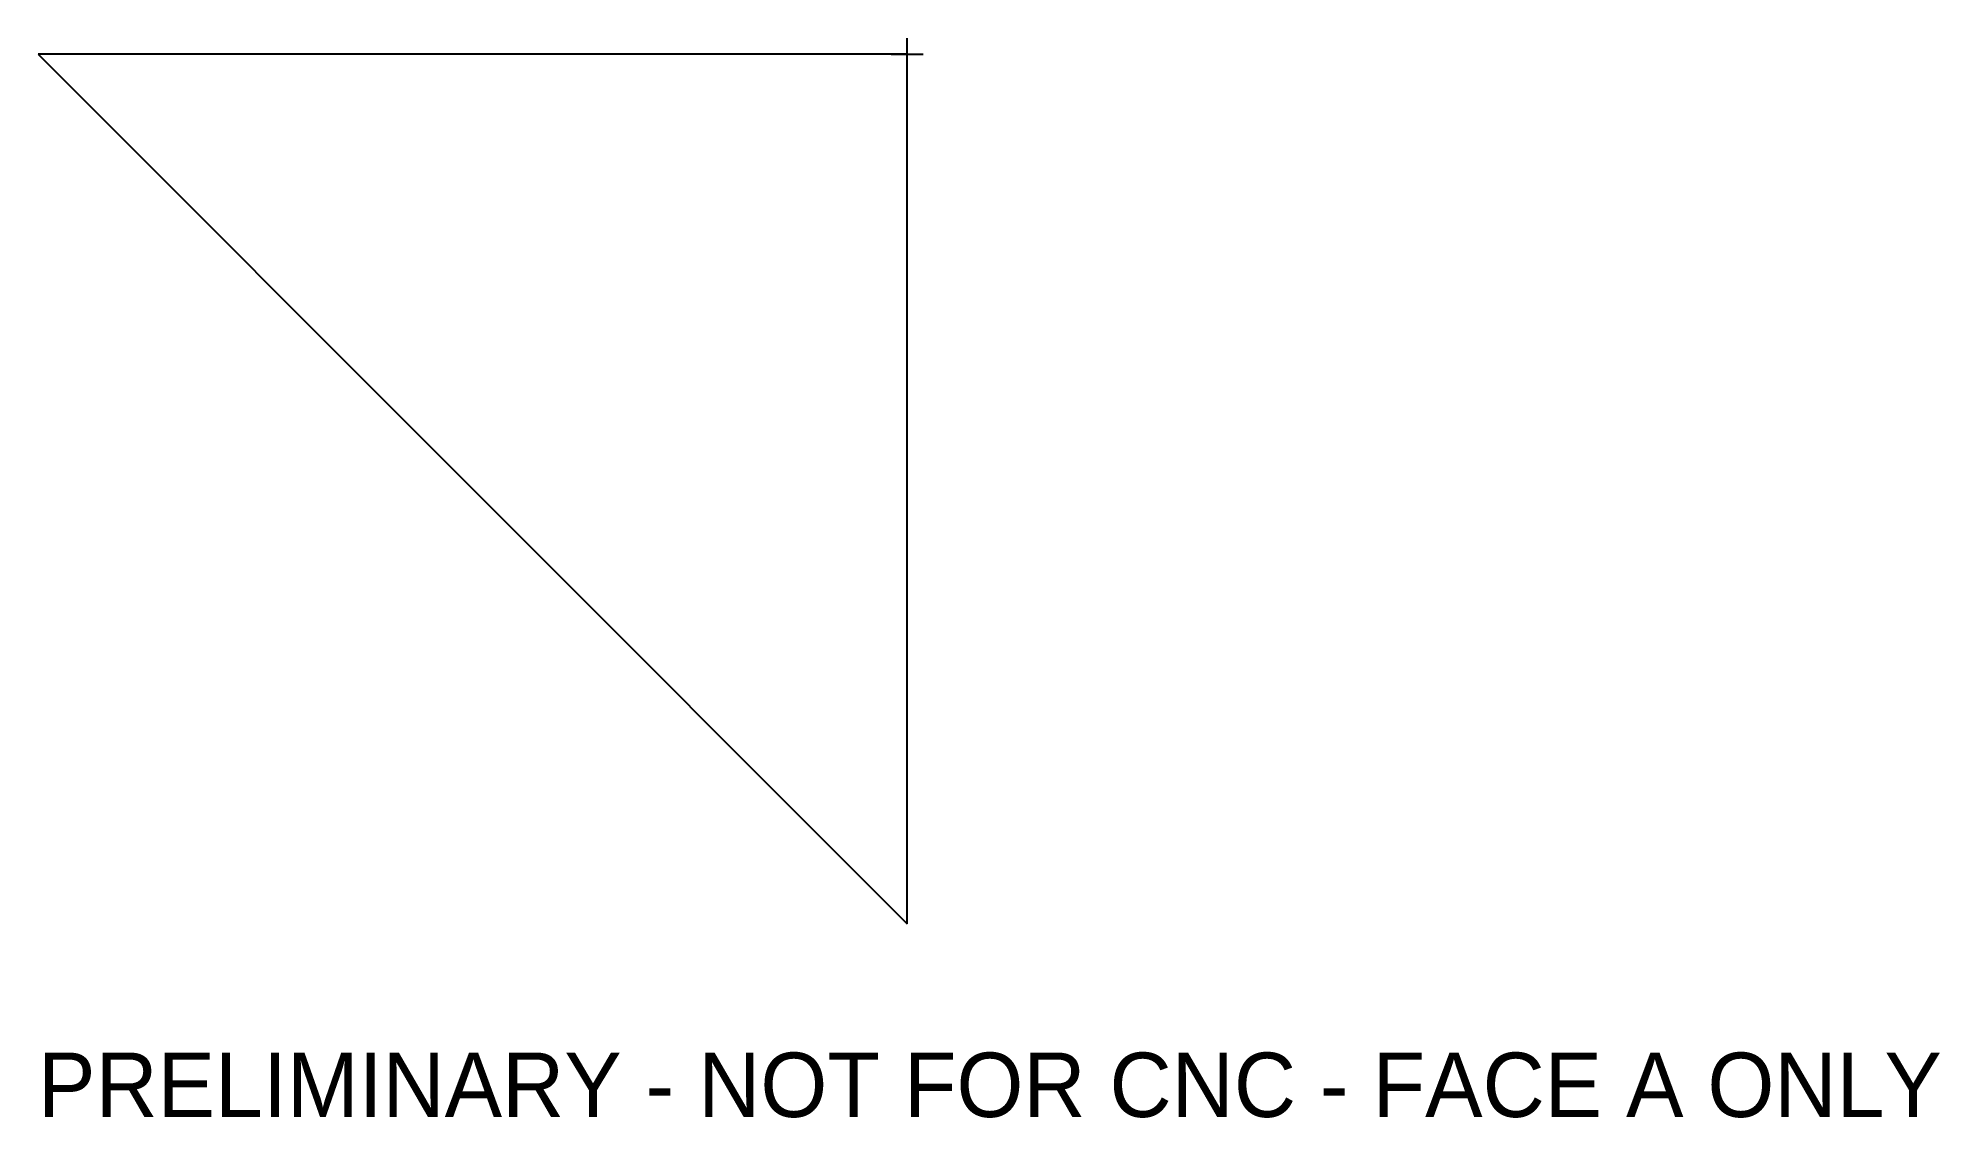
# Model space of a CAD drawing. Header units: millimetres. Extents: x 0 to 118, y -12 to 55.
import ezdxf

# ---------------------------------------------------------------- set-up
doc = ezdxf.new("R2010")
doc.units = ezdxf.units.MM
doc.layers.add('CUT', color=7, linetype='CONTINUOUS')
doc.layers.add('REFERENCE', color=7, linetype='CONTINUOUS')

msp = doc.modelspace()

# ---------------------------------------------------------------- linework, layer by layer
at = {"layer": 'CUT'}
for p, q in [((54, 54), (0, 54)), ((0, 54), (54, 0)), ((54, 0), (54, 54))]:
    msp.add_line(p, q, dxfattribs=at)
at = {"layer": 'REFERENCE'}
for p, q in [((54, 53), (54, 55)), ((54, 54), (0, 54)), ((0, 54), (54, 0)), ((53, 54), (55, 54)), ((54, 0), (54, 54))]:
    msp.add_line(p, q, dxfattribs=at)

# ---------------------------------------------------------------- texts
msp.add_text('PRELIMINARY - NOT FOR CNC - FACE A ONLY', height=4, dxfattribs=at).set_placement((0, -12))

doc.saveas('drawing.dxf')
